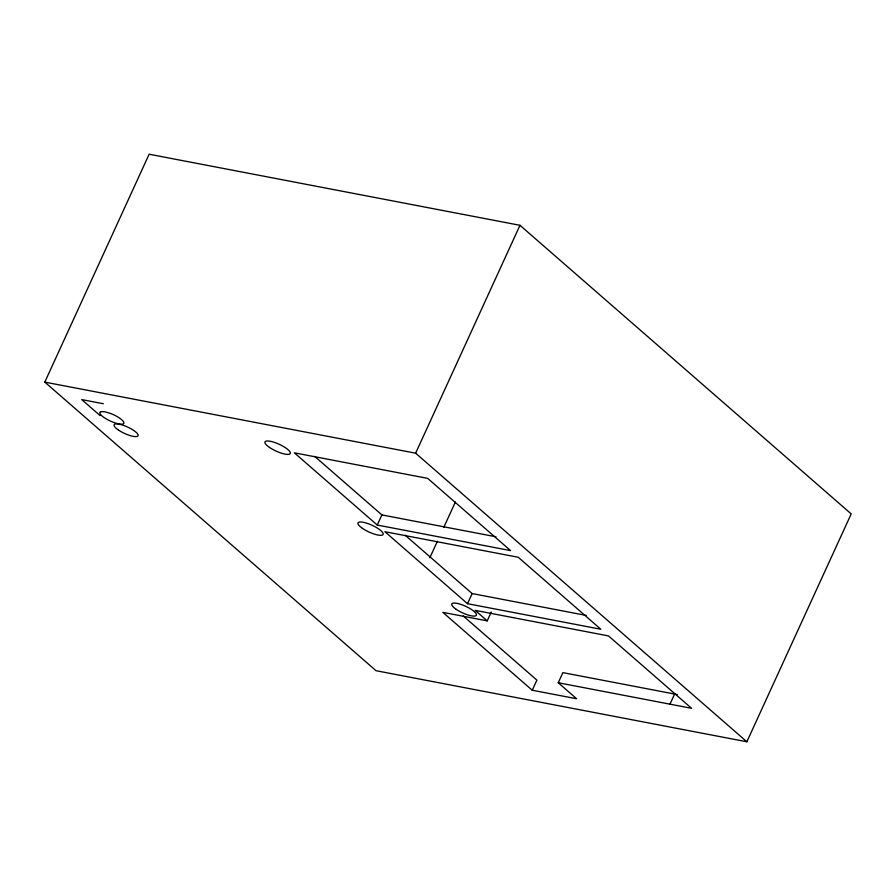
<?xml version="1.0" encoding="UTF-8"?>
<svg xmlns="http://www.w3.org/2000/svg" width="896" height="896" viewBox="0 0 896 896"><rect width="100%" height="100%" fill="white"/><g stroke="black" fill="none" stroke-linecap="round" stroke-linejoin="round"><path stroke-width="1.34" d="M44.8 382.11L149.139 154.224L519.971 225.299L851.2 513.89L746.861 741.776L376.029 670.701L44.8 382.11L415.632 453.186L746.861 741.776M377.238 525.045L294.336 452.816L427.672 478.374L510.574 550.603L377.238 525.045L381.875 514.92L314.72 456.4M415.632 453.186L519.971 225.299M429.878 557.704L437.416 541.24M443.8 527.318L455.392 501.995M467.51 603.691L384.888 531.709L518.224 557.267L600.835 629.25L467.51 603.691L472.147 593.566L405.216 535.248M677.298 694.557L562.89 672.627L558.253 682.752L576.61 698.746L532.246 690.245L442.859 612.36L487.222 620.872L491.277 612.002M532.246 690.245L536.883 680.12L463.266 615.978M669.962 704.166L674.598 694.03M103.342 403.738L81.726 399.582L100.083 415.587M381.875 514.92L495.97 536.782M472.147 593.566L586.23 615.429M558.253 682.752L691.578 708.31L608.485 635.914L475.16 610.355L487.222 620.872M100.912 411.645L99.982 412.216A13.16 3.539 24.6 0 0 110.869 421.277A13.16 3.539 24.6 0 0 123.917 422.867A13.16 3.539 24.6 0 0 110.757 413.526L104.899 411.779L100.912 411.645M456.165 609.325A13.518 3.64 24.6 0 0 476.291 615.362A13.518 3.64 24.6 0 0 459.782 604.061A13.518 3.64 24.6 0 0 456.165 609.325M362.499 528.405A13.81 3.707 24.6 0 0 383.04 534.565A13.81 3.707 24.6 0 0 366.195 523.029A13.81 3.707 24.6 0 0 362.499 528.405M269.483 447.418A13.922 3.741 24.6 0 0 290.203 453.634A13.922 3.741 24.6 0 0 273.213 442.008A13.922 3.741 24.6 0 0 269.483 447.418M118.406 430.013A13.16 3.539 24.6 0 0 137.995 435.882A13.16 3.539 24.6 0 0 121.934 424.883A13.16 3.539 24.6 0 0 118.406 430.013"/></g></svg>
